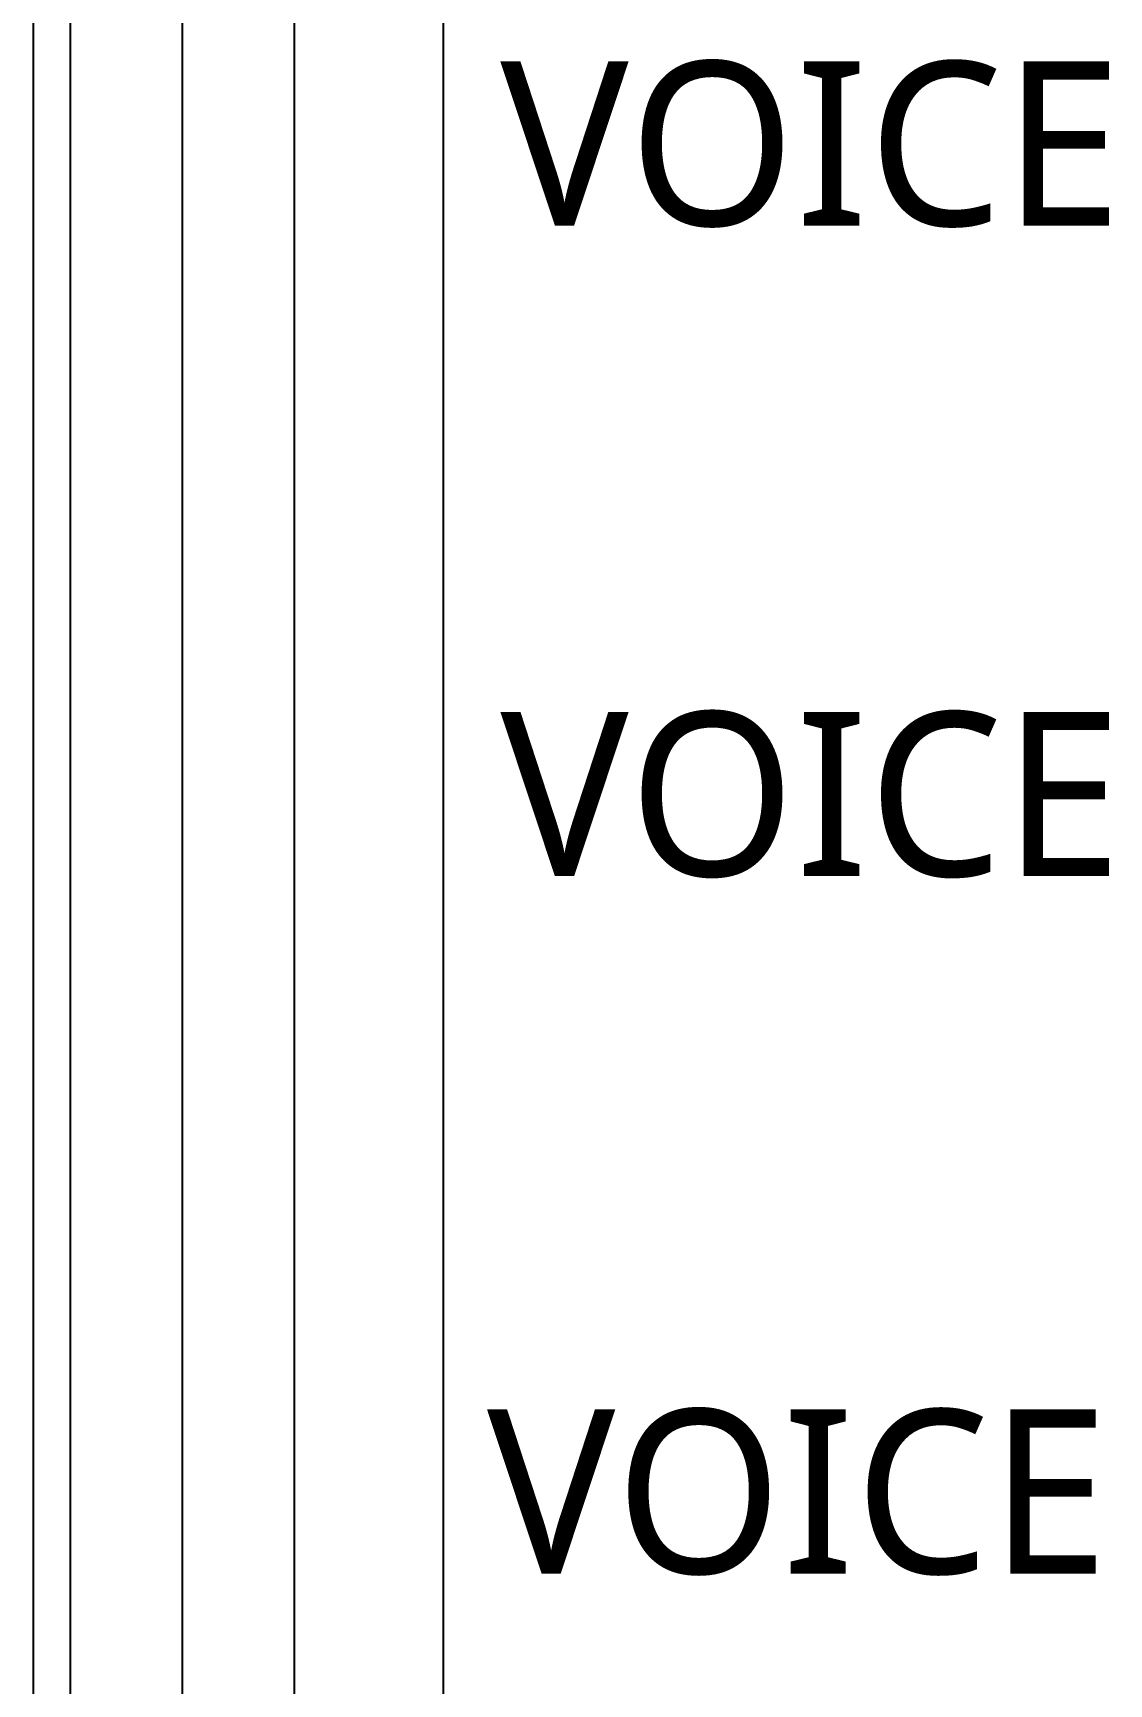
# Model space of a CAD drawing. Header units: millimetres. Extents: x -1589 to 88627, y 12943 to 76663.
# Drawn here: x 43042 to 44485, y 52970 to 55183 of the extents above; entities that cross this region are included whole.
import ezdxf

# ---------------------------------------------------------------- set-up
doc = ezdxf.new("R2010")
doc.units = ezdxf.units.MM
doc.header["$LTSCALE"] = 200
doc.layers.add('2', color=2, linetype='Continuous')
doc.layers.add('form$0$SHEET$0$AA-BORD-FORM', color=7, linetype='Continuous')
doc.styles.add('sukwoo', font='malgun.ttf')

# ---------------------------------------------------------------- blocks, each defined once
blk = doc.blocks.new('rack2000-1')
at = {"color": 8, "linetype": 'Continuous'}
for p, q in [((250, -121.92), (250, -1941.97)), ((265, -121.92), (265, -2010.97)), ((280, -121.92), (280, -2010.97)), ((300, -121.92), (300, -2010.97)), ((300, -121.92), (300, -2010.97)), ((245, -140.92), (245, -1941.97))]:
    blk.add_line(p, q, dxfattribs=at)

msp = doc.modelspace()

# ---------------------------------------------------------------- block references
at = {"layer": 'form$0$SHEET$0$AA-BORD-FORM', "xscale": 10, "yscale": 10, "zscale": 10}
msp.add_blockref('rack2000-1', (40591.7, 68820), dxfattribs=at)

# ---------------------------------------------------------------- texts
at = {"layer": '2', "style": 'sukwoo'}
for p in [(43668.4, 54924.7), (43668.4, 54052.8), (43650.5, 53117.9)]:
    msp.add_text('VOICE', height=220, dxfattribs=at).set_placement(p)

doc.saveas('drawing.dxf')
